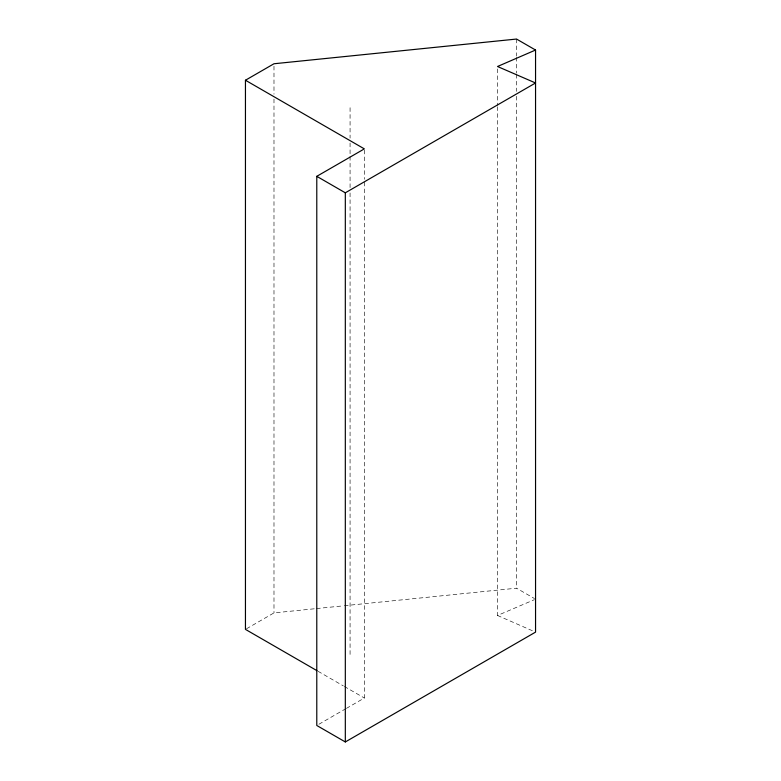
<?xml version="1.0" encoding="UTF-8"?>
<svg xmlns="http://www.w3.org/2000/svg" width="781" height="781" viewBox="0 0 781 781"><rect width="100%" height="100%" fill="white"/><g stroke="black" fill="none" stroke-linecap="round" stroke-linejoin="round"><path stroke-width="0.59" stroke-dasharray="3.9 2.93" d="M246.513 628.764L273.985 612.9L315.221 608.702M318.902 724.26L345.319 709.002M346.373 708.396L364.346 698.019L364.346 180.538M497.507 106.763L497.507 615.467L534.429 599.652M316.432 608.575L343.113 605.861M344.323 605.734L516.524 588.191L534.487 598.568M497.507 615.467L534.458 631.644M318.052 671.289L343.298 685.874M344.353 686.479L364.346 698.019M516.524 39.05L516.524 56.095M516.524 57.316L516.524 73.141M516.524 74.361L516.524 91.406M516.524 96.278L516.524 588.191M497.507 68.943L497.507 105.542M364.346 150.098L364.346 179.318M350.073 107.69L350.073 138.13M350.073 143.001L350.073 155.175M350.073 156.395L350.073 188.055M350.073 192.927L350.073 656.831M273.985 66.2L273.985 94.198M273.985 99.07L273.985 612.9"/><path stroke-width="1.17" d="M245.449 80.238L273.985 63.759L516.524 39.05L535.551 50.033L535.551 632.122L345.319 741.95L316.783 725.481L316.783 176.33L364.346 148.878L245.449 80.238L245.449 629.379L316.998 670.684M316.783 176.33L345.319 192.809L535.551 82.981L497.507 66.502L535.551 50.033M345.319 192.809L345.319 741.95"/></g></svg>
